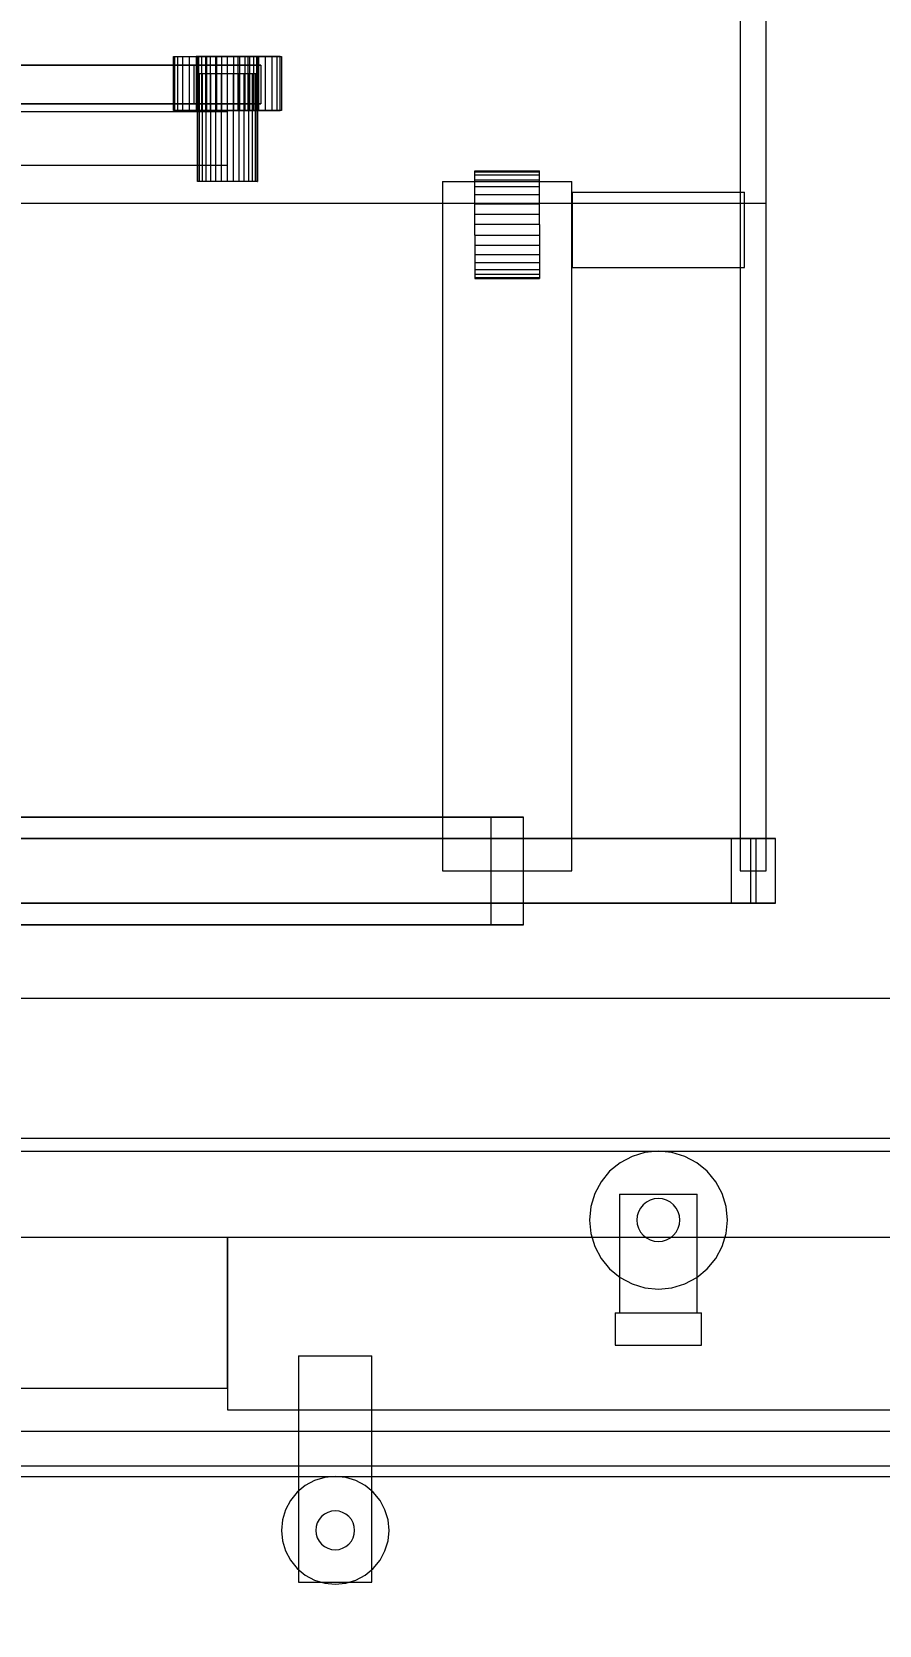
# Model space of a CAD drawing. Header units: millimetres. Extents: x -191664 to 191490, y -197311 to 10263.
# Drawn here: x 914 to 1307, y -123150 to -122411 of the extents above; entities that cross this region are included whole.
import ezdxf

# ---------------------------------------------------------------- set-up
doc = ezdxf.new("R2010")
doc.units = ezdxf.units.MM
for name, color, linetype, lineweight in [('COTAS_R', 1, 'Continuous', 0), ('DET_secador_lateral', 7, 'Continuous', 0), ('R15_COTAS_TRANSPORTE_P', 1, 'Continuous', 0)]:
    doc.layers.add(name, color=color, linetype=linetype, lineweight=lineweight)
doc.dimstyles.new('PLANTA_20', dxfattribs={"dimtxt": 50, "dimasz": 30, "dimexe": 30, "dimexo": 16, "dimgap": 20, "dimtad": 1, "dimtih": 1, "dimtoh": 1, "dimdec": 1, "dimzin": 0, "dimdsep": 46, "dimcen": 0.09, "dimadec": 0, "dimazin": 0, "dimtfac": 1, "dimtdec": 4, "dimtofl": 0, "dimtmove": 0, "dimatfit": 3, "dimfxl": 1, "dimtolj": 1, "dimtzin": 0, "dimarcsym": 0})

# ---------------------------------------------------------------- blocks, each defined once
blk = doc.blocks.new('*D89')
at = {"layer": 'COTAS_R', "color": 0, "lineweight": -2, "transparency": 16777216}
for p, q in [((1120.71, -122360), (2234.71, -122360)), ((2204.71, -126170), (2204.71, -122390)), ((1120.71, -126200), (2234.71, -126200))]:
    blk.add_line(p, q, dxfattribs=at)
at = {"layer": 'COTAS_R', "color": 0, "transparency": 16777216}
for points in [[(2199.71, -122390), (2209.71, -122390), (2204.71, -122360)], [(2199.71, -126170), (2209.71, -126170), (2204.71, -126200)]]:
    blk.add_solid(points, dxfattribs=at)
at = {"layer": 'Defpoints', "color": 0, "transparency": 16777216}
for p in [(1104.71, -122360), (2204.71, -122360), (1104.71, -126200)]:
    blk.add_point(p, dxfattribs=at)
blk = doc.blocks.new('*D131')
at = {"layer": 'Defpoints', "color": 0, "transparency": 16777216}
for p in [(1100, -183968.15), (1139.8, -184162.66), (1104.62, -184212), (1304.62, -184212), (1304.62, -184212)]:
    blk.add_point(p, dxfattribs=at)
at = {"layer": 'R15_COTAS_TRANSPORTE_P', "color": 0, "lineweight": -2, "transparency": 16777216}
blk.add_arc((1304.62, -184212), 172.05, 140.00345, 169.99655, dxfattribs=at)
at = {"layer": 'R15_COTAS_TRANSPORTE_P', "color": 0, "transparency": 16777216}
for points in [[(1169.28, -184097.88), (1176.35, -184104.95), (1194.03, -184080.2)], [(1140.17, -184182.55), (1130.2, -184181.68), (1132.57, -184212)]]:
    blk.add_solid(points, dxfattribs=at)
blk = doc.blocks.new('*D133')
at = {"layer": 'Defpoints', "color": 0, "transparency": 16777216}
for p in [(439.69, -194147.98), (217.89, -194406.09), (-500, -194490), (-500, -194490), (500, -194490)]:
    blk.add_point(p, dxfattribs=at)
at = {"layer": 'R15_COTAS_TRANSPORTE_P', "color": 0, "lineweight": -2, "transparency": 16777216}
blk.add_arc((-500, -194490), 722.77, 2.37834, 17.62166, dxfattribs=at)
at = {"layer": 'R15_COTAS_TRANSPORTE_P', "color": 0, "transparency": 16777216}
for points in [[(184.12, -194272.81), (193.59, -194269.58), (179.18, -194242.8)], [(227.15, -194459.9), (217.15, -194460.11), (222.77, -194490)]]:
    blk.add_solid(points, dxfattribs=at)

msp = doc.modelspace()

# ---------------------------------------------------------------- linework, layer by layer
at = {"layer": 'DET_secador_lateral', "color": 33, "true_color": 0xb6a25b}
for p, q in [((1242.71, -122360), (1242.71, -122490)), ((1254.71, -122490), (1254.71, -122360)), ((4.71, -122490), (1254.71, -122490)), ((1242.71, -122490), (1254.71, -122490))]:
    msp.add_line(p, q, dxfattribs=at)
at = {"layer": 'DET_secador_lateral', "color": 253, "true_color": 0x9eafb6}
for p, q in [((979.71, -122447), (979.71, -122422)), ((979.71, -122422), (980.19, -122422)), ((979.71, -122422), (990.21, -122422)), ((980.19, -122447), (980.19, -122422)), ((980.19, -122422), (981.62, -122422)), ((980.19, -122422), (990.49, -122422)), ((981.62, -122447), (981.62, -122422)), ((981.62, -122422), (983.93, -122422)), ((981.62, -122422), (991.32, -122422)), ((983.93, -122447), (983.93, -122422)), ((983.93, -122422), (987.03, -122422)), ((983.93, -122422), (992.66, -122422)), ((987.03, -122447), (987.03, -122422)), ((987.03, -122422), (990.82, -122422)), ((987.03, -122422), (994.46, -122422)), ((990.49, -122422), (990.21, -122422)), ((990.21, -122422), (990.21, -122447)), ((991.32, -122422), (990.49, -122422)), ((990.49, -122422), (990.49, -122447)), ((990.82, -122447), (990.82, -122422)), ((990.82, -122422), (995.15, -122422)), ((990.82, -122422), (996.66, -122422)), ((992.66, -122422), (991.32, -122422)), ((991.32, -122422), (991.32, -122447)), ((994.46, -122422), (992.66, -122422)), ((992.66, -122422), (992.66, -122447)), ((996.66, -122422), (994.46, -122422)), ((994.46, -122422), (994.46, -122447)), ((995.15, -122447), (995.15, -122422)), ((995.15, -122422), (999.83, -122422)), ((995.15, -122422), (999.16, -122422)), ((999.16, -122422), (996.66, -122422)), ((996.66, -122422), (996.66, -122447)), ((1001.88, -122422), (999.16, -122422)), ((999.16, -122422), (999.16, -122447)), ((999.83, -122447), (999.83, -122422)), ((999.83, -122422), (1004.71, -122422)), ((999.83, -122422), (1001.88, -122422)), ((1004.71, -122422), (1001.88, -122422)), ((1001.88, -122422), (1001.88, -122447)), ((1004.71, -122447), (1004.71, -122422)), ((1004.71, -122422), (1009.59, -122422)), ((1007.54, -122422), (1004.71, -122422)), ((1010.26, -122422), (1007.54, -122422)), ((1007.54, -122422), (1007.54, -122447)), ((1009.59, -122422), (1007.54, -122422)), ((1009.59, -122447), (1009.59, -122422)), ((1009.59, -122422), (1014.28, -122422)), ((1012.77, -122422), (1010.26, -122422)), ((1010.26, -122422), (1010.26, -122447)), ((1014.28, -122422), (1010.26, -122422)), ((1014.97, -122422), (1012.77, -122422)), ((1012.77, -122422), (1012.77, -122447)), ((1018.6, -122422), (1012.77, -122422)), ((1014.28, -122447), (1014.28, -122422)), ((1014.28, -122422), (1018.6, -122422)), ((1016.77, -122422), (1014.97, -122422)), ((1014.97, -122422), (1014.97, -122447)), ((1022.39, -122422), (1014.97, -122422)), ((1018.11, -122422), (1016.77, -122422)), ((1016.77, -122422), (1016.77, -122447)), ((1025.5, -122422), (1016.77, -122422)), ((1018.93, -122422), (1018.11, -122422)), ((1018.11, -122422), (1018.11, -122447)), ((1027.81, -122422), (1018.11, -122422)), ((1018.6, -122447), (1018.6, -122422)), ((1018.6, -122422), (1022.39, -122422)), ((1019.21, -122422), (1018.93, -122422)), ((1018.93, -122422), (1018.93, -122447)), ((1029.23, -122422), (1018.93, -122422)), ((1019.21, -122447), (1019.21, -122422)), ((1019.21, -122422), (1029.71, -122422)), ((1022.39, -122447), (1022.39, -122422)), ((1022.39, -122422), (1025.5, -122422)), ((1025.5, -122447), (1025.5, -122422)), ((1025.5, -122422), (1027.81, -122422)), ((1027.81, -122447), (1027.81, -122422)), ((1027.81, -122422), (1029.23, -122422)), ((1029.23, -122447), (1029.23, -122422)), ((1029.23, -122422), (1029.71, -122422)), ((1029.71, -122422), (1029.71, -122447)), ((980.19, -122447), (979.71, -122447)), ((990.21, -122447), (979.71, -122447)), ((981.62, -122447), (980.19, -122447)), ((990.49, -122447), (980.19, -122447)), ((983.93, -122447), (981.62, -122447)), ((991.32, -122447), (981.62, -122447)), ((987.03, -122447), (983.93, -122447)), ((992.66, -122447), (983.93, -122447)), ((990.82, -122447), (987.03, -122447)), ((994.46, -122447), (987.03, -122447)), ((990.21, -122447), (990.49, -122447)), ((990.49, -122447), (991.32, -122447)), ((995.15, -122447), (990.82, -122447)), ((996.66, -122447), (990.82, -122447)), ((991.32, -122447), (992.66, -122447)), ((992.66, -122447), (994.46, -122447)), ((994.46, -122447), (996.66, -122447)), ((999.83, -122447), (995.15, -122447)), ((999.16, -122447), (995.15, -122447)), ((996.66, -122447), (999.16, -122447)), ((999.16, -122447), (1001.88, -122447)), ((1004.71, -122447), (999.83, -122447)), ((1001.88, -122447), (999.83, -122447)), ((1001.88, -122447), (1004.71, -122447)), ((1009.59, -122447), (1004.71, -122447)), ((1004.71, -122447), (1007.54, -122447)), ((1007.54, -122447), (1010.26, -122447)), ((1007.54, -122447), (1009.59, -122447)), ((1014.28, -122447), (1009.59, -122447)), ((1010.26, -122447), (1012.77, -122447)), ((1010.26, -122447), (1014.28, -122447)), ((1012.77, -122447), (1014.97, -122447)), ((1012.77, -122447), (1018.6, -122447)), ((1018.6, -122447), (1014.28, -122447)), ((1014.97, -122447), (1016.77, -122447)), ((1014.97, -122447), (1022.39, -122447)), ((1016.77, -122447), (1018.11, -122447)), ((1016.77, -122447), (1025.5, -122447)), ((1018.11, -122447), (1018.93, -122447)), ((1018.11, -122447), (1027.81, -122447)), ((1022.39, -122447), (1018.6, -122447)), ((1018.93, -122447), (1019.21, -122447)), ((1018.93, -122447), (1029.23, -122447)), ((1029.71, -122447), (1019.21, -122447)), ((1025.5, -122447), (1022.39, -122447)), ((1027.81, -122447), (1025.5, -122447)), ((1029.23, -122447), (1027.81, -122447)), ((1029.71, -122447), (1029.23, -122447))]:
    msp.add_line(p, q, dxfattribs=at)
at = {"layer": 'DET_secador_lateral', "color": 253, "true_color": 0xa1afb6}
for p, q in [((712.84, -122426), (989.26, -122426)), ((1020.17, -122426), (743.75, -122426)), ((989.26, -122426), (1020.17, -122426)), ((989.26, -122444), (989.26, -122426)), ((1020.17, -122426), (1020.17, -122444)), ((989.26, -122444), (712.84, -122444)), ((743.75, -122444), (1020.17, -122444)), ((1020.17, -122444), (989.26, -122444))]:
    msp.add_line(p, q, dxfattribs=at)
at = {"layer": 'DET_secador_lateral', "color": 253, "true_color": 0xa8b4b9}
for p, q in [((990.98, -122430), (990.71, -122430)), ((990.71, -122480), (990.71, -122430)), ((991.78, -122430), (990.98, -122430)), ((990.98, -122480), (990.98, -122430)), ((993.07, -122430), (991.78, -122430)), ((991.78, -122480), (991.78, -122430)), ((994.81, -122430), (993.07, -122430)), ((993.07, -122480), (993.07, -122430)), ((996.93, -122430), (994.81, -122430)), ((994.81, -122480), (994.81, -122430)), ((999.35, -122430), (996.93, -122430)), ((996.93, -122480), (996.93, -122430)), ((1001.98, -122430), (999.35, -122430)), ((999.35, -122480), (999.35, -122430)), ((1004.71, -122430), (1001.98, -122430)), ((1001.98, -122480), (1001.98, -122430)), ((1007.44, -122430), (1004.71, -122430)), ((1004.71, -122480), (1004.71, -122430)), ((1010.07, -122430), (1007.44, -122430)), ((1007.44, -122480), (1007.44, -122430)), ((1012.49, -122430), (1010.07, -122430)), ((1010.07, -122480), (1010.07, -122430)), ((1014.61, -122430), (1012.49, -122430)), ((1012.49, -122480), (1012.49, -122430)), ((1016.35, -122430), (1014.61, -122430)), ((1014.61, -122480), (1014.61, -122430)), ((1017.65, -122430), (1016.35, -122430)), ((1016.35, -122480), (1016.35, -122430)), ((1018.44, -122430), (1017.65, -122430)), ((1017.65, -122480), (1017.65, -122430)), ((1018.71, -122430), (1018.44, -122430)), ((1018.44, -122480), (1018.44, -122430)), ((1018.71, -122430), (1018.71, -122480)), ((990.98, -122480), (990.71, -122480)), ((991.78, -122480), (990.98, -122480)), ((993.07, -122480), (991.78, -122480)), ((994.81, -122480), (993.07, -122480)), ((996.93, -122480), (994.81, -122480)), ((999.35, -122480), (996.93, -122480)), ((1001.98, -122480), (999.35, -122480)), ((1004.71, -122480), (1001.98, -122480)), ((1007.44, -122480), (1004.71, -122480)), ((1010.07, -122480), (1007.44, -122480)), ((1012.49, -122480), (1010.07, -122480)), ((1014.61, -122480), (1012.49, -122480)), ((1016.35, -122480), (1014.61, -122480)), ((1017.65, -122480), (1016.35, -122480)), ((1018.44, -122480), (1017.65, -122480)), ((1018.44, -122480), (1018.71, -122480)), ((1192.47, -122932.44), (1186.93, -122935.39)), ((1198.47, -122930.61), (1192.47, -122932.44)), ((1204.71, -122930), (1198.47, -122930.61)), ((1210.96, -122930.61), (1204.71, -122930)), ((1216.96, -122932.44), (1210.96, -122930.61)), ((1222.49, -122935.39), (1216.96, -122932.44)), ((1182.08, -122939.37), (1178.11, -122944.22)), ((1186.93, -122935.39), (1182.08, -122939.37)), ((1227.34, -122939.37), (1222.49, -122935.39)), ((1231.32, -122944.22), (1227.34, -122939.37)), ((1178.11, -122944.22), (1175.15, -122949.75)), ((1234.28, -122949.75), (1231.32, -122944.22)), ((1173.33, -122955.76), (1172.71, -122962)), ((1175.15, -122949.75), (1173.33, -122955.76)), ((1196.4, -122956.44), (1195.47, -122958.17)), ((1197.64, -122954.93), (1196.4, -122956.44)), ((1199.16, -122953.69), (1197.64, -122954.93)), ((1200.89, -122952.76), (1199.16, -122953.69)), ((1202.76, -122952.19), (1200.89, -122952.76)), ((1204.71, -122952), (1202.76, -122952.19)), ((1206.66, -122952.19), (1204.71, -122952)), ((1208.54, -122952.76), (1206.66, -122952.19)), ((1210.27, -122953.69), (1208.54, -122952.76)), ((1211.78, -122954.93), (1210.27, -122953.69)), ((1213.03, -122956.44), (1211.78, -122954.93)), ((1213.95, -122958.17), (1213.03, -122956.44)), ((1236.1, -122955.76), (1234.28, -122949.75)), ((1236.71, -122962), (1236.1, -122955.76)), ((1172.71, -122962), (1173.33, -122968.24)), ((1194.9, -122960.05), (1194.71, -122962)), ((1194.71, -122962), (1194.9, -122963.95)), ((1195.47, -122958.17), (1194.9, -122960.05)), ((1194.9, -122963.95), (1195.47, -122965.83)), ((1214.52, -122960.05), (1213.95, -122958.17)), ((1213.95, -122965.83), (1214.52, -122963.95)), ((1214.71, -122962), (1214.52, -122960.05)), ((1214.52, -122963.95), (1214.71, -122962)), ((1236.1, -122968.24), (1236.71, -122962)), ((1173.33, -122968.24), (1175.15, -122974.25)), ((1195.47, -122965.83), (1196.4, -122967.56)), ((1196.4, -122967.56), (1197.64, -122969.07)), ((1197.64, -122969.07), (1199.16, -122970.31)), ((1199.16, -122970.31), (1200.89, -122971.24)), ((1200.89, -122971.24), (1202.76, -122971.81)), ((1206.66, -122971.81), (1208.54, -122971.24)), ((1208.54, -122971.24), (1210.27, -122970.31)), ((1210.27, -122970.31), (1211.78, -122969.07)), ((1211.78, -122969.07), (1213.03, -122967.56)), ((1213.03, -122967.56), (1213.95, -122965.83)), ((1234.28, -122974.25), (1236.1, -122968.24)), ((1175.15, -122974.25), (1178.11, -122979.78)), ((1202.76, -122971.81), (1204.71, -122972)), ((1204.71, -122972), (1206.66, -122971.81)), ((1231.32, -122979.78), (1234.28, -122974.25)), ((1178.11, -122979.78), (1182.08, -122984.63)), ((1182.08, -122984.63), (1186.93, -122988.61)), ((1222.49, -122988.61), (1227.34, -122984.63)), ((1227.34, -122984.63), (1231.32, -122979.78)), ((1186.93, -122988.61), (1192.47, -122991.56)), ((1192.47, -122991.56), (1198.47, -122993.39)), ((1198.47, -122993.39), (1204.71, -122994)), ((1204.71, -122994), (1210.96, -122993.39)), ((1210.96, -122993.39), (1216.96, -122991.56)), ((1216.96, -122991.56), (1222.49, -122988.61)), ((1049.83, -123081.48), (1045.15, -123082.9)), ((1054.71, -123081), (1049.83, -123081.48)), ((1059.59, -123081.48), (1054.71, -123081)), ((1064.28, -123082.9), (1059.59, -123081.48)), ((1037.03, -123088.32), (1033.93, -123092.11)), ((1040.82, -123085.21), (1037.03, -123088.32)), ((1045.15, -123082.9), (1040.82, -123085.21)), ((1068.6, -123085.21), (1064.28, -123082.9)), ((1072.39, -123088.32), (1068.6, -123085.21)), ((1075.5, -123092.11), (1072.39, -123088.32)), ((1031.62, -123096.43), (1030.19, -123101.12)), ((1033.93, -123092.11), (1031.62, -123096.43)), ((1052.96, -123097.17), (1051.27, -123097.69)), ((1054.71, -123097), (1052.96, -123097.17)), ((1056.47, -123097.17), (1054.71, -123097)), ((1058.16, -123097.69), (1056.47, -123097.17)), ((1077.81, -123096.43), (1075.5, -123092.11)), ((1079.23, -123101.12), (1077.81, -123096.43)), ((1030.19, -123101.12), (1029.71, -123106)), ((1045.89, -123104.24), (1045.71, -123106)), ((1046.4, -123102.56), (1045.89, -123104.24)), ((1047.23, -123101), (1046.4, -123102.56)), ((1048.35, -123099.64), (1047.23, -123101)), ((1049.71, -123098.52), (1048.35, -123099.64)), ((1051.27, -123097.69), (1049.71, -123098.52)), ((1059.71, -123098.52), (1058.16, -123097.69)), ((1061.08, -123099.64), (1059.71, -123098.52)), ((1062.2, -123101), (1061.08, -123099.64)), ((1063.03, -123102.56), (1062.2, -123101)), ((1063.54, -123104.24), (1063.03, -123102.56)), ((1063.71, -123106), (1063.54, -123104.24)), ((1079.71, -123106), (1079.23, -123101.12)), ((1029.71, -123106), (1030.19, -123110.88)), ((1030.19, -123110.88), (1031.62, -123115.57)), ((1045.71, -123106), (1045.89, -123107.76)), ((1045.89, -123107.76), (1046.4, -123109.44)), ((1046.4, -123109.44), (1047.23, -123111)), ((1047.23, -123111), (1048.35, -123112.36)), ((1061.08, -123112.36), (1062.2, -123111)), ((1062.2, -123111), (1063.03, -123109.44)), ((1063.03, -123109.44), (1063.54, -123107.76)), ((1063.54, -123107.76), (1063.71, -123106)), ((1077.81, -123115.57), (1079.23, -123110.88)), ((1079.23, -123110.88), (1079.71, -123106)), ((1031.62, -123115.57), (1033.93, -123119.89)), ((1048.35, -123112.36), (1049.71, -123113.48)), ((1049.71, -123113.48), (1051.27, -123114.31)), ((1051.27, -123114.31), (1052.96, -123114.83)), ((1052.96, -123114.83), (1054.71, -123115)), ((1054.71, -123115), (1056.47, -123114.83)), ((1056.47, -123114.83), (1058.16, -123114.31)), ((1058.16, -123114.31), (1059.71, -123113.48)), ((1059.71, -123113.48), (1061.08, -123112.36)), ((1075.5, -123119.89), (1077.81, -123115.57)), ((1033.93, -123119.89), (1037.03, -123123.68)), ((1037.03, -123123.68), (1040.82, -123126.79)), ((1040.82, -123126.79), (1045.15, -123129.1)), ((1064.28, -123129.1), (1068.6, -123126.79)), ((1068.6, -123126.79), (1072.39, -123123.68)), ((1072.39, -123123.68), (1075.5, -123119.89)), ((1045.15, -123129.1), (1049.83, -123130.52)), ((1049.83, -123130.52), (1054.71, -123131)), ((1054.71, -123131), (1059.59, -123130.52)), ((1059.59, -123130.52), (1064.28, -123129.1))]:
    msp.add_line(p, q, dxfattribs=at)
at = {"layer": 'DET_secador_lateral', "color": 155, "true_color": 0x577484}
for p, q in [((604.71, -122447.5), (1004.71, -122447.5)), ((1004.71, -122472.5), (1004.71, -122447.5)), ((604.71, -122472.5), (1004.71, -122472.5))]:
    msp.add_line(p, q, dxfattribs=at)
at = {"layer": 'DET_secador_lateral', "color": 149, "true_color": 0x343e42}
for p, q in [((1119.48, -122475.48), (1119.48, -122475)), ((1119.48, -122475), (1149.48, -122475)), ((1119.48, -122476.9), (1119.48, -122475.48)), ((1119.48, -122475.48), (1149.48, -122475.48)), ((1149.48, -122475.48), (1149.48, -122475)), ((1149.48, -122476.9), (1149.48, -122475.48)), ((1119.48, -122479.21), (1119.48, -122476.9)), ((1119.48, -122476.9), (1149.48, -122476.9)), ((1119.48, -122482.32), (1119.48, -122479.21)), ((1119.48, -122479.21), (1149.48, -122479.21)), ((1119.48, -122486.11), (1119.48, -122482.32)), ((1119.48, -122482.32), (1149.48, -122482.32)), ((1149.48, -122479.21), (1149.48, -122476.9)), ((1149.48, -122482.32), (1149.48, -122479.21)), ((1149.48, -122486.11), (1149.48, -122482.32)), ((1119.48, -122490.43), (1119.48, -122486.11)), ((1119.48, -122486.11), (1149.48, -122486.11)), ((1119.48, -122495.12), (1119.48, -122490.43)), ((1119.48, -122490.43), (1149.48, -122490.43)), ((1149.48, -122490.43), (1149.48, -122486.11)), ((1149.48, -122495.12), (1149.48, -122490.43)), ((1119.48, -122500), (1119.48, -122495.12)), ((1119.48, -122495.12), (1149.48, -122495.12)), ((1149.48, -122500), (1149.48, -122495.12)), ((1119.48, -122504.88), (1119.48, -122500)), ((1149.48, -122500), (1119.48, -122500)), ((1119.48, -122504.88), (1119.48, -122509.57)), ((1119.48, -122504.88), (1149.48, -122504.88)), ((1149.48, -122500), (1149.48, -122504.88)), ((1149.48, -122504.88), (1149.48, -122509.57)), ((1119.48, -122509.57), (1119.48, -122513.89)), ((1119.48, -122509.57), (1149.48, -122509.57)), ((1149.48, -122509.57), (1149.48, -122513.89)), ((1119.48, -122513.89), (1119.48, -122517.68)), ((1119.48, -122513.89), (1149.48, -122513.89)), ((1119.48, -122517.68), (1119.48, -122520.79)), ((1119.48, -122517.68), (1149.48, -122517.68)), ((1149.48, -122513.89), (1149.48, -122517.68)), ((1149.48, -122517.68), (1149.48, -122520.79)), ((1119.48, -122520.79), (1119.48, -122523.1)), ((1119.48, -122520.79), (1149.48, -122520.79)), ((1119.48, -122523.1), (1119.48, -122524.52)), ((1119.48, -122523.1), (1149.48, -122523.1)), ((1119.48, -122524.52), (1119.48, -122525)), ((1119.48, -122524.52), (1149.48, -122524.52)), ((1119.48, -122525), (1149.48, -122525)), ((1149.48, -122520.79), (1149.48, -122523.1)), ((1149.48, -122523.1), (1149.48, -122524.52)), ((1149.48, -122524.52), (1149.48, -122525))]:
    msp.add_line(p, q, dxfattribs=at)
at = {"layer": 'DET_secador_lateral', "color": 253, "true_color": 0xa6b3ba}
for p, q in [((1104.48, -122480), (1164.48, -122480)), ((1104.48, -122480), (1104.48, -122800)), ((1164.48, -122800), (1164.48, -122480)), ((1164.71, -122485), (1244.71, -122485)), ((1164.71, -122485), (1164.71, -122520)), ((1242.71, -122490), (1242.71, -122800)), ((1244.71, -122520), (1244.71, -122485)), ((1254.71, -122800), (1254.71, -122490)), ((1164.71, -122520), (1244.71, -122520)), ((1104.48, -122800), (1164.48, -122800)), ((1242.71, -122800), (1254.71, -122800)), ((1186.71, -122950), (1222.71, -122950)), ((1186.71, -122950), (1186.71, -123005)), ((1222.71, -123005), (1222.71, -122950)), ((1184.71, -123005), (1224.71, -123005)), ((1184.71, -123005), (1184.71, -123020)), ((1186.71, -123005), (1222.71, -123005)), ((1224.71, -123020), (1224.71, -123005)), ((1184.71, -123020), (1224.71, -123020)), ((1037.71, -123025), (1071.71, -123025)), ((1037.71, -123025), (1037.71, -123130)), ((1071.71, -123130), (1071.71, -123025)), ((354.71, -123060), (3854.71, -123060)), ((1037.71, -123130), (1071.71, -123130))]:
    msp.add_line(p, q, dxfattribs=at)
at = {"layer": 'DET_secador_lateral', "color": 8, "true_color": 0x667c87}
for p, q in [((1126.86, -122775), (597.09, -122775)), ((612.33, -122775), (1142.1, -122775)), ((1142.1, -122775), (1126.86, -122775)), ((1126.86, -122775), (1126.86, -122825)), ((1142.1, -122825), (1142.1, -122775)), ((1238.43, -122785), (594.43, -122785)), ((1247.41, -122785), (603.41, -122785)), ((606.01, -122785), (1250.01, -122785)), ((614.99, -122785), (1258.99, -122785)), ((1258.99, -122785), (1238.43, -122785)), ((1238.43, -122785), (1238.43, -122815)), ((1250.01, -122785), (1247.41, -122785)), ((1247.41, -122785), (1247.41, -122815)), ((1250.01, -122815), (1250.01, -122785)), ((1258.99, -122815), (1258.99, -122785)), ((594.43, -122815), (1238.43, -122815)), ((603.41, -122815), (1247.41, -122815)), ((1250.01, -122815), (606.01, -122815)), ((1258.99, -122815), (614.99, -122815)), ((1238.43, -122815), (1258.99, -122815)), ((1247.41, -122815), (1250.01, -122815)), ((597.09, -122825), (1126.86, -122825)), ((1142.1, -122825), (612.33, -122825)), ((1126.86, -122825), (1142.1, -122825))]:
    msp.add_line(p, q, dxfattribs=at)
at = {"layer": 'DET_secador_lateral', "color": 253, "true_color": 0x97a8b0}
for p, q in [((654.71, -122859), (3522.6, -122859)), ((654.71, -122924), (3522.6, -122924))]:
    msp.add_line(p, q, dxfattribs=at)
at = {"layer": 'DET_secador_lateral', "color": 139, "true_color": 0x345148}
for p, q in [((604.71, -122924), (3572.6, -122924)), ((604.71, -122930), (3572.6, -122930))]:
    msp.add_line(p, q, dxfattribs=at)
at = {"layer": 'DET_secador_lateral', "color": 157, "true_color": 0x435b68}
for p, q in [((454.71, -122970), (1004.71, -122970)), ((1004.71, -123040), (1004.71, -122970)), ((1004.71, -122970), (3672.6, -122970)), ((1004.71, -122970), (1004.71, -123050)), ((454.71, -123040), (1004.71, -123040)), ((1004.71, -123050), (3672.6, -123050))]:
    msp.add_line(p, q, dxfattribs=at)
at = {"layer": 'DET_secador_lateral', "color": 139, "true_color": 0x3a4e48}
for p, q in [((604.71, -123076), (3572.6, -123076)), ((604.71, -123081), (3572.6, -123081))]:
    msp.add_line(p, q, dxfattribs=at)

# ---------------------------------------------------------------- dimensions: what is measured, and where the dimension line sits
at = {"layer": 'COTAS_R'}
dim = msp.add_aligned_dim(p1=(1104.71, -126200), p2=(1104.71, -122360), distance=-1100, text='<> R', dimstyle='PLANTA_20', dxfattribs=at)
dim.commit()
dim.dimension.update_dxf_attribs({"geometry": '*D89', "text_midpoint": (2204.71, -124280)})
at = {"layer": 'R15_COTAS_TRANSPORTE_P'}
for base, line1, line2, picture, middle in [((217.89, -194406.09), ((-500, -194490), (500, -194490)), ((-500, -194490), (439.69, -194147.98)), '*D133', (191490.46, -33543.69)), ((1139.8, -184162.66), ((1304.62, -184212), (1104.62, -184212)), ((1304.62, -184212), (1100, -183968.15)), '*D131', (-166426.35, -78863.51))]:
    dim = msp.add_angular_dim_2l(base=base, line1=line1, line2=line2, dimstyle='PLANTA_20', dxfattribs=at)
    dim.commit()
    dim.dimension.update_dxf_attribs({"geometry": picture, "text_midpoint": middle})

doc.saveas('drawing.dxf')
